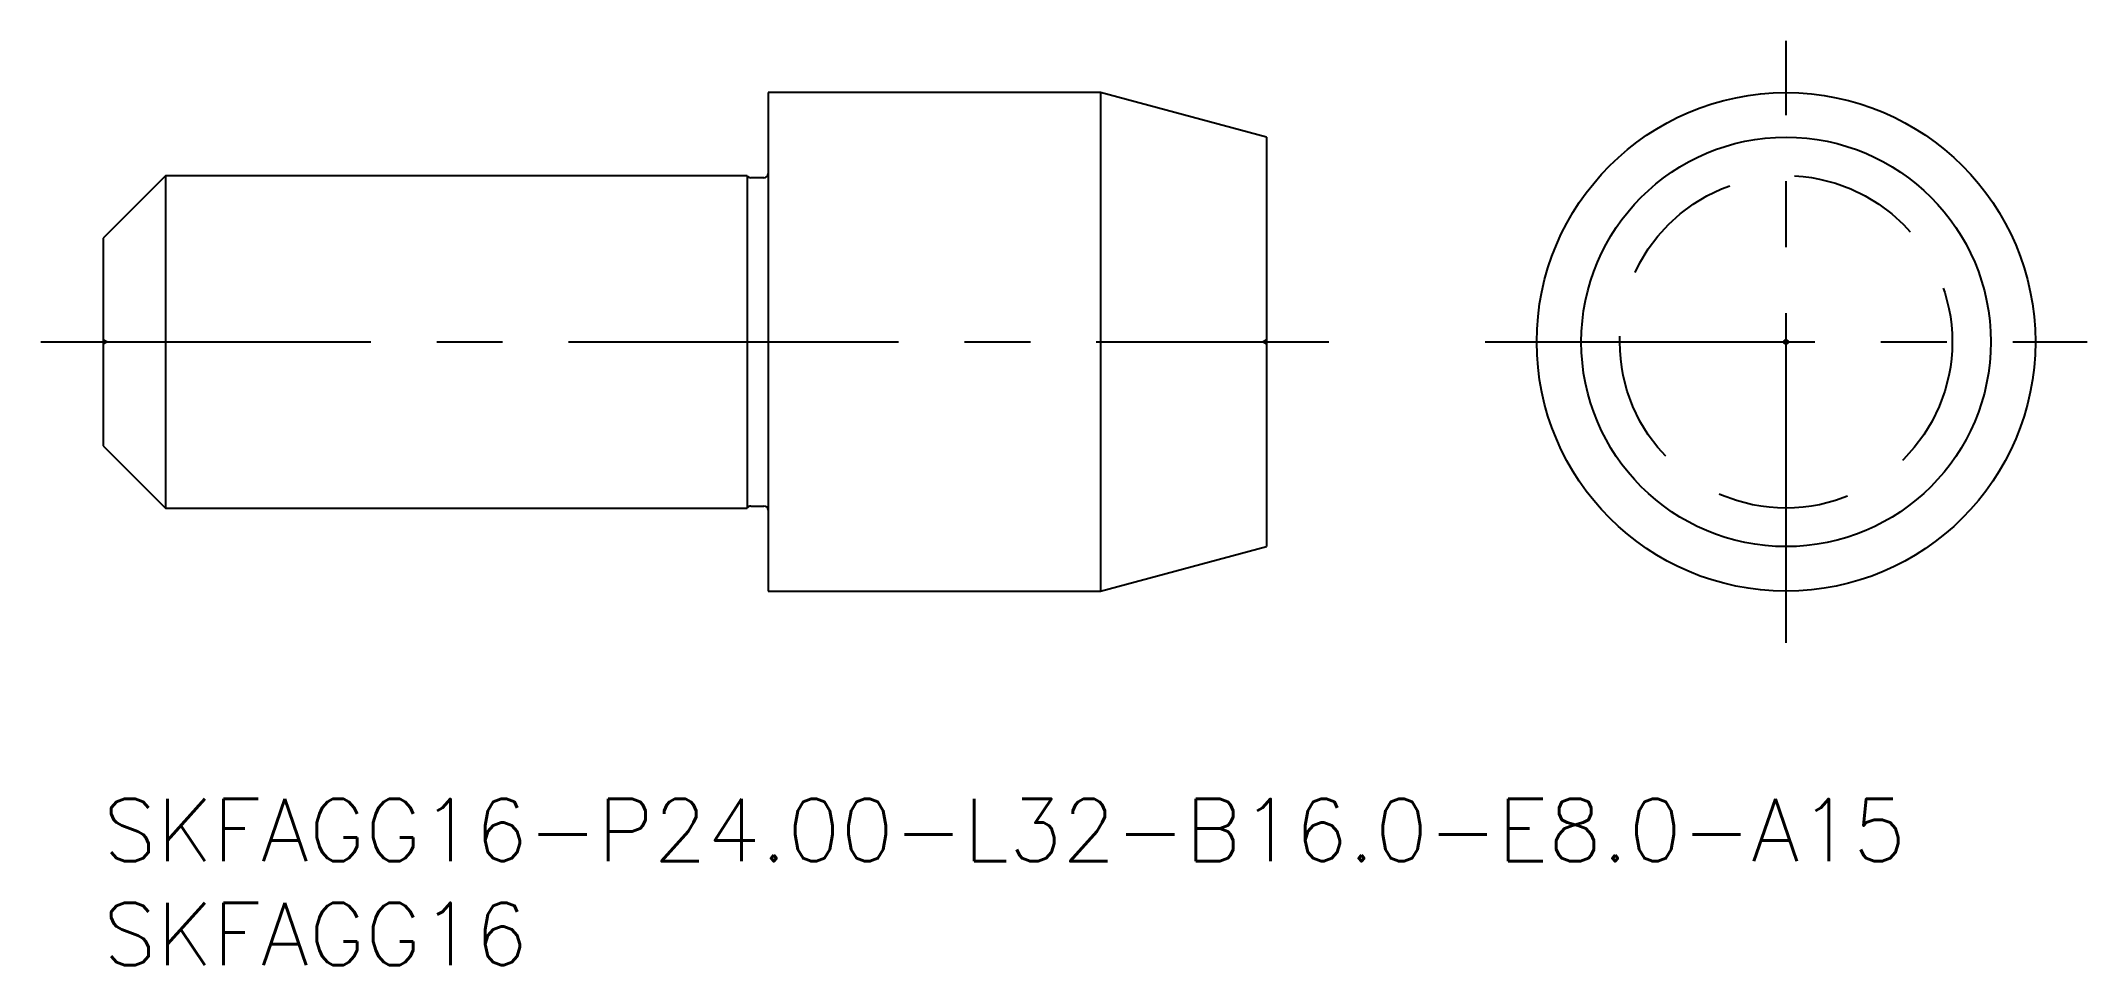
# Model space of a CAD drawing. Extents: x -3 to 95.5, y -8 to 36.5.
import ezdxf

# ---------------------------------------------------------------- set-up
doc = ezdxf.new("R2010")
doc.units = 0
doc.header["$LTSCALE"] = 0.5
doc.linetypes.add('CENTER', pattern=[50.8, 31.75, -6.35, 6.35, -6.35])
doc.linetypes.add('DASHED', pattern=[19.05, 12.7, -6.35])
for name, color, linetype in [('MSM_CENTER', 1, 'CENTER'), ('MSM_CONTINUOUS', 7, 'CONTINUOUS'), ('MSM_DASHED', 4, 'DASHED'), ('MSM_PART_NUMBER', 7, 'CONTINUOUS')]:
    doc.layers.add(name, color=color, linetype=linetype)
doc.styles.get("Standard").update_dxf_attribs({"font": 'txt.shx', "height": 1, "bigfont": 'bigfont.shx'})

# ---------------------------------------------------------------- blocks, each defined once
blk = doc.blocks.new('*U15')
at = {"layer": 'MSM_PART_NUMBER'}
blk.add_text('SKFAGG16-P24.00-L32-B16.0-E8.0-A15', height=3, dxfattribs=at).set_placement((0, -3))
blk = doc.blocks.new('*U16')
at = {"layer": 'MSM_PART_NUMBER'}
blk.add_text('SKFAGG16', height=3, dxfattribs=at).set_placement((0, -8))

msp = doc.modelspace()

# ---------------------------------------------------------------- linework, layer by layer
at = {"layer": 'MSM_CENTER'}
for p, q in [((81, 7.51), (81, 36.49)), ((-3, 22), (59, 22)), ((66.51, 22), (95.49, 22))]:
    msp.add_line(p, q, dxfattribs=at)
at = {"layer": 'MSM_CONTINUOUS'}
for p, q in [((48, 34), (32, 34)), ((32, 34), (32, 10)), ((56, 31.856), (48, 34)), ((48, 34), (48, 10)), ((56, 31.856), (56, 12.144)), ((3, 30), (0, 27)), ((31, 30), (3, 30)), ((3, 30), (3, 14)), ((31, 30), (31, 14)), ((31.8, 29.9), (31.173, 29.9)), ((0, 27), (0, 17)), ((0, 17), (3, 14)), ((3, 14), (31, 14)), ((31.173, 14.1), (31.8, 14.1)), ((48, 10), (56, 12.144)), ((32, 10), (48, 10))]:
    msp.add_line(p, q, dxfattribs=at)
for radius in [12, 9.856, 0.1]:
    msp.add_circle((81, 22), radius, dxfattribs=at)
for centre, start, end in [((31.173, 30.1), 210, 270), ((31.8, 30.1), 270, 0), ((31.173, 13.9), 90, 150), ((31.8, 13.9), 0, 90)]:
    msp.add_arc(centre, 0.2, start, end, dxfattribs=at)
at = {"layer": 'MSM_DASHED'}
for p, q in [((0.173, 22), (0, 22.1)), ((0, 21.9), (0.173, 22)), ((56, 22.1), (55.827, 22)), ((55.827, 22), (56, 21.9))]:
    msp.add_line(p, q, dxfattribs=at)
msp.add_circle((81, 22), 8, dxfattribs=at)

# ---------------------------------------------------------------- block references
at = {"layer": 'MSM_CONTINUOUS'}
for name in ['*U15', '*U16']:
    msp.add_blockref(name, (0, 0), dxfattribs=at)

doc.saveas('drawing.dxf')
